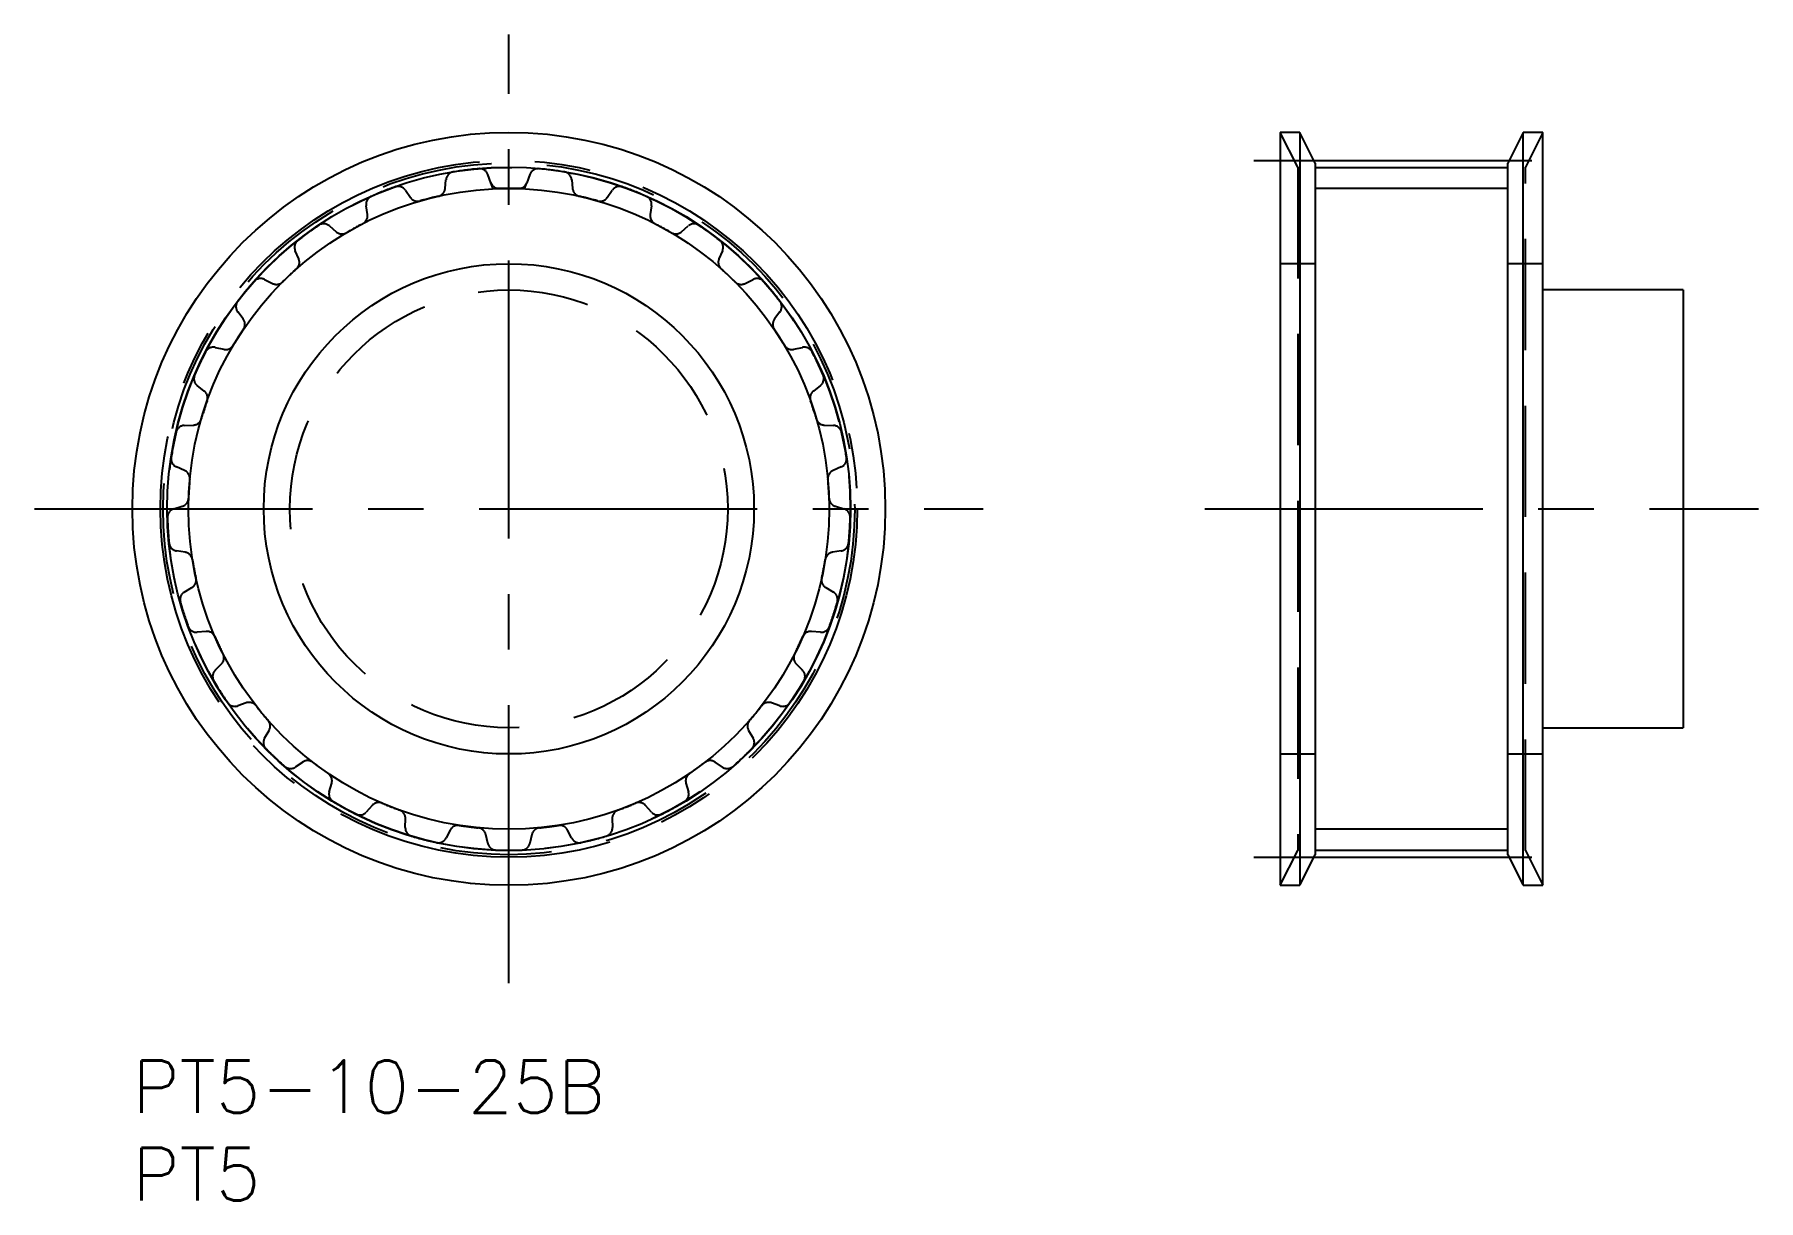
# Model space of a CAD drawing. Extents: x -5.6 to 92.9, y -8 to 58.6.
import ezdxf

# ---------------------------------------------------------------- set-up
doc = ezdxf.new("R2010")
doc.units = 0
doc.header["$LTSCALE"] = 0.5
for name, pattern in [('CENTER', [50.8, 31.75, -6.35, 6.35, -6.35]), ('DASHED', [19.05, 12.7, -6.35]), ('PHANTOM', [63.5, 31.75, -6.35, 6.35, -6.35, 6.35, -6.35])]:
    doc.linetypes.add(name, pattern=pattern)
for name, color, linetype in [('MSM_CENTER', 1, 'CENTER'), ('MSM_CONTINUOUS', 7, 'CONTINUOUS'), ('MSM_DASHED', 4, 'DASHED'), ('MSM_IMAGINARY', 6, 'PHANTOM'), ('MSM_NARROW', 5, 'CONTINUOUS'), ('MSM_PART_NUMBER', 7, 'CONTINUOUS')]:
    doc.layers.add(name, color=color, linetype=linetype)
doc.styles.get("Standard").update_dxf_attribs({"font": 'txt.shx', "height": 3, "bigfont": 'bigfont.shx'})

msp = doc.modelspace()

# ---------------------------------------------------------------- linework, layer by layer
at = {"layer": 'MSM_CENTER'}
for p, q in [((21.5, 4.41), (21.5, 58.59)), ((64.054, 51.395), (82.054, 51.395)), ((-5.59, 31.5), (48.59, 31.5)), ((61.241, 31.5), (92.866, 31.5)), ((64.054, 11.605), (82.054, 11.605))]:
    msp.add_line(p, q, dxfattribs=at)
msp.add_circle((21.5, 31.5), 19.895, dxfattribs=at)
at = {"layer": 'MSM_CONTINUOUS'}
for p, q in [((66.673, 53), (65.554, 53)), ((65.554, 53), (65.554, 10)), ((67.554, 51.25), (66.673, 53)), ((66.673, 53), (66.673, 10)), ((79.435, 53), (78.554, 51.25)), ((80.554, 53), (79.435, 53)), ((79.435, 10), (79.435, 53)), ((80.554, 10), (80.554, 53)), ((67.554, 51.25), (67.554, 11.75)), ((78.554, 11.75), (78.554, 51.25)), ((67.554, 51), (78.554, 51)), ((88.554, 44), (80.554, 44)), ((88.554, 44), (88.554, 19)), ((80.554, 19), (88.554, 19)), ((67.554, 12), (78.554, 12)), ((66.673, 10), (67.554, 11.75)), ((78.554, 11.75), (79.435, 10)), ((65.554, 10), (66.673, 10)), ((79.435, 10), (80.554, 10))]:
    msp.add_line(p, q, dxfattribs=at)
for radius in [21.5, 19.513, 14]:
    msp.add_circle((21.5, 31.5), radius, dxfattribs=at)
at = {"layer": 'MSM_DASHED'}
for p, q in [((66.554, 51.013), (65.554, 53)), ((80.554, 53), (79.554, 51.013)), ((17.862, 49.791), (17.911, 50.296)), ((20.475, 50.121), (20.302, 50.598)), ((22.698, 50.598), (22.525, 50.121)), ((25.089, 50.296), (25.138, 49.791)), ((66.554, 51.013), (66.554, 11.987)), ((79.554, 11.987), (79.554, 51.013)), ((15.59, 49.7), (15.877, 49.281)), ((27.123, 49.281), (27.41, 49.7)), ((13.427, 48.311), (13.35, 48.813)), ((29.65, 48.813), (29.573, 48.311)), ((11.25, 47.658), (11.631, 47.324)), ((31.369, 47.324), (31.75, 47.658)), ((9.5, 45.776), (9.3, 46.242)), ((33.7, 46.242), (33.5, 45.776)), ((67.554, 45.5), (65.554, 45.5)), ((80.554, 45.5), (78.554, 45.5)), ((7.553, 44.601), (8.006, 44.372)), ((34.994, 44.372), (35.447, 44.601)), ((6.327, 42.343), (6.017, 42.745)), ((36.983, 42.745), (36.673, 42.343)), ((4.733, 40.721), (5.229, 40.612)), ((37.771, 40.612), (38.267, 40.721)), ((4.107, 38.229), (3.707, 38.541)), ((39.293, 38.541), (38.893, 38.229)), ((2.967, 36.262), (3.474, 36.279)), ((39.526, 36.279), (40.033, 36.262)), ((2.98, 33.692), (2.515, 33.895)), ((40.485, 33.895), (40.02, 33.692)), ((2.365, 31.503), (2.852, 31.646)), ((40.148, 31.646), (40.635, 31.503)), ((3.017, 29.017), (2.516, 29.099)), ((40.484, 29.099), (39.983, 29.017)), ((2.965, 26.744), (3.401, 27.004)), ((39.599, 27.004), (40.035, 26.744)), ((4.215, 24.499), (3.71, 24.453)), ((39.29, 24.453), (38.785, 24.499)), ((4.73, 22.284), (5.088, 22.644)), ((37.912, 22.644), (38.27, 22.284)), ((6.499, 20.42), (6.021, 20.25)), ((36.979, 20.25), (36.501, 20.42)), ((7.549, 18.403), (7.806, 18.841)), ((35.194, 18.841), (35.451, 18.403)), ((9.726, 17.038), (9.305, 16.754)), ((33.695, 16.754), (33.274, 17.038)), ((65.554, 17.5), (67.554, 17.5)), ((78.554, 17.5), (80.554, 17.5)), ((11.244, 15.345), (11.384, 15.833)), ((31.616, 15.833), (31.756, 15.345)), ((13.692, 14.564), (13.355, 14.185)), ((15.584, 13.302), (15.598, 13.81)), ((27.402, 13.81), (27.416, 13.302)), ((29.645, 14.185), (29.308, 14.564)), ((18.149, 13.154), (17.918, 12.703)), ((20.295, 12.403), (20.183, 12.898)), ((22.817, 12.898), (22.705, 12.403)), ((25.082, 12.703), (24.851, 13.154)), ((65.554, 10), (66.554, 11.987)), ((79.554, 11.987), (80.554, 10))]:
    msp.add_line(p, q, dxfattribs=at)
for radius in [19.75, 12.5]:
    msp.add_circle((21.5, 31.5), radius, dxfattribs=at)
for centre, radius, start, end in [((18.409, 50.247), 0.5, 99.36288, 174.4), ((21.5, 31.5), 19.5, 95.03712, 99.36288), ((19.832, 50.427), 0.5, 20, 95.03712), ((23.168, 50.427), 0.5, 84.96288, 160), ((21.5, 31.5), 19.5, 80.63712, 84.96288), ((24.591, 50.247), 0.5, 5.6, 80.63712), ((13.844, 48.889), 0.5, 113.76288, 188.8), ((21.5, 31.5), 19.5, 109.43712, 113.76288), ((15.177, 49.417), 0.5, 34.4, 109.43712), ((16.289, 49.563), 0.5, 214.4, 286.09161), ((21.5, 31.5), 18.3, 102.70839, 106.09161), ((17.364, 49.839), 0.5, 282.70839, 354.4), ((20.945, 50.292), 0.5, 200, 271.69161), ((21.5, 31.5), 18.3, 88.30839, 91.69161), ((22.055, 50.292), 0.5, 268.30839, 340), ((25.636, 49.839), 0.5, 185.6, 257.29161), ((21.5, 31.5), 18.3, 73.90839, 77.29161), ((26.711, 49.563), 0.5, 253.90839, 325.6), ((27.823, 49.417), 0.5, 70.56288, 145.6), ((21.5, 31.5), 19.5, 66.23712, 70.56288), ((29.156, 48.889), 0.5, 351.2, 66.23712), ((12.933, 48.235), 0.5, 297.10839, 8.8), ((30.067, 48.235), 0.5, 171.2, 242.89161), ((21.5, 31.5), 19.5, 123.83712, 128.16288), ((10.92, 47.282), 0.5, 48.8, 123.83712), ((11.961, 47.7), 0.5, 228.8, 300.49161), ((21.5, 31.5), 18.3, 117.10839, 120.49161), ((21.5, 31.5), 18.3, 59.50839, 62.89161), ((31.039, 47.7), 0.5, 239.50839, 311.2), ((32.08, 47.282), 0.5, 56.16288, 131.2), ((21.5, 31.5), 19.5, 51.83712, 56.16288), ((9.76, 46.439), 0.5, 128.16288, 203.2), ((33.24, 46.439), 0.5, 336.8, 51.83712), ((9.041, 45.579), 0.5, 311.50839, 23.2), ((33.959, 45.579), 0.5, 156.8, 228.49161), ((21.5, 31.5), 19.5, 138.23712, 142.56288), ((7.328, 44.155), 0.5, 63.2, 138.23712), ((8.232, 44.819), 0.5, 243.2, 314.89161), ((21.5, 31.5), 18.3, 131.50839, 134.89161), ((21.5, 31.5), 18.3, 45.10839, 48.49161), ((34.768, 44.819), 0.5, 225.10839, 296.8), ((35.672, 44.155), 0.5, 41.76288, 116.8), ((21.5, 31.5), 19.5, 37.43712, 41.76288), ((6.414, 43.05), 0.5, 142.56288, 217.6), ((36.586, 43.05), 0.5, 322.4, 37.43712), ((5.931, 42.038), 0.5, 325.90839, 37.6), ((37.069, 42.038), 0.5, 142.4, 214.09161), ((21.5, 31.5), 18.3, 145.90839, 149.29161), ((21.5, 31.5), 18.3, 30.70839, 34.09161), ((21.5, 31.5), 19.5, 152.63712, 156.96288), ((4.626, 40.233), 0.5, 77.6, 152.63712), ((5.336, 41.101), 0.5, 257.6, 329.29161), ((37.664, 41.101), 0.5, 210.70839, 282.4), ((38.374, 40.233), 0.5, 27.36288, 102.4), ((21.5, 31.5), 19.5, 23.03712, 27.36288), ((4.015, 38.935), 0.5, 156.96288, 232), ((38.985, 38.935), 0.5, 308, 23.03712), ((21.5, 31.5), 18.3, 160.30839, 163.69161), ((3.799, 37.835), 0.5, 340.30839, 52), ((39.201, 37.835), 0.5, 128, 199.69161), ((21.5, 31.5), 18.3, 16.30839, 19.69161), ((3.456, 36.779), 0.5, 272, 343.69161), ((39.544, 36.779), 0.5, 196.30839, 268), ((21.5, 31.5), 19.5, 167.03712, 171.36288), ((2.984, 35.762), 0.5, 92, 167.03712), ((40.016, 35.762), 0.5, 12.96288, 88), ((21.5, 31.5), 19.5, 8.63712, 12.96288), ((2.715, 34.353), 0.5, 171.36288, 246.4), ((2.78, 33.234), 0.5, 354.70839, 66.4), ((40.22, 33.234), 0.5, 113.6, 185.29161), ((40.285, 34.353), 0.5, 293.6, 8.63712), ((21.5, 31.5), 18.3, 174.70839, 178.09161), ((21.5, 31.5), 18.3, 1.90839, 5.29161), ((2.71, 32.126), 0.5, 286.4, 358.09161), ((40.29, 32.126), 0.5, 181.90839, 253.6), ((2.506, 31.023), 0.5, 106.4, 181.43712), ((21.5, 31.5), 19.5, 181.43712, 185.76288), ((40.494, 31.023), 0.5, 358.56288, 73.6), ((21.5, 31.5), 19.5, 354.23712, 358.56288), ((2.596, 29.592), 0.5, 185.76288, 260.8), ((40.404, 29.592), 0.5, 279.2, 354.23712), ((2.937, 28.524), 0.5, 9.10839, 80.8), ((21.5, 31.5), 18.3, 189.10839, 192.49161), ((21.5, 31.5), 18.3, 347.50839, 350.89161), ((40.063, 28.524), 0.5, 99.2, 170.89161), ((3.221, 26.315), 0.5, 120.8, 195.83712), ((3.145, 27.434), 0.5, 300.8, 12.49161), ((39.855, 27.434), 0.5, 167.50839, 239.2), ((39.779, 26.315), 0.5, 344.16288, 59.2), ((21.5, 31.5), 19.5, 195.83712, 200.16288), ((21.5, 31.5), 19.5, 339.83712, 344.16288), ((3.664, 24.951), 0.5, 200.16288, 275.2), ((39.336, 24.951), 0.5, 264.8, 339.83712), ((4.26, 24.001), 0.5, 23.50839, 95.2), ((21.5, 31.5), 18.3, 203.50839, 206.89161), ((21.5, 31.5), 18.3, 333.10839, 336.49161), ((38.74, 24.001), 0.5, 84.8, 156.49161), ((4.733, 22.997), 0.5, 315.2, 26.89161), ((38.267, 22.997), 0.5, 153.10839, 224.8), ((5.085, 21.932), 0.5, 135.2, 210.23712), ((21.5, 31.5), 19.5, 210.23712, 214.56288), ((21.5, 31.5), 19.5, 325.43712, 329.76288), ((37.915, 21.932), 0.5, 329.76288, 44.8), ((5.853, 20.721), 0.5, 214.56288, 289.6), ((6.667, 19.949), 0.5, 37.90839, 109.6), ((21.5, 31.5), 18.3, 217.90839, 221.29161), ((21.5, 31.5), 18.3, 318.70839, 322.09161), ((36.333, 19.949), 0.5, 70.4, 142.09161), ((37.147, 20.721), 0.5, 250.4, 325.43712), ((7.374, 19.094), 0.5, 329.6, 41.29161), ((35.626, 19.094), 0.5, 138.70839, 210.4), ((7.98, 18.15), 0.5, 149.6, 224.63712), ((21.5, 31.5), 19.5, 224.63712, 228.96288), ((21.5, 31.5), 19.5, 311.03712, 315.36288), ((35.02, 18.15), 0.5, 315.36288, 30.4), ((9.026, 17.169), 0.5, 228.96288, 304), ((10.005, 16.623), 0.5, 52.30839, 124), ((21.5, 31.5), 18.3, 232.30839, 235.69161), ((21.5, 31.5), 18.3, 304.30839, 307.69161), ((32.995, 16.623), 0.5, 56, 127.69161), ((33.974, 17.169), 0.5, 236, 311.03712), ((10.903, 15.971), 0.5, 344, 55.69161), ((32.097, 15.971), 0.5, 124.30839, 196), ((11.725, 15.207), 0.5, 164, 239.03712), ((21.5, 31.5), 19.5, 239.03712, 243.36288), ((21.5, 31.5), 19.5, 296.63712, 300.96288), ((31.275, 15.207), 0.5, 300.96288, 16), ((12.982, 14.517), 0.5, 243.36288, 318.4), ((14.066, 14.232), 0.5, 66.70839, 138.4), ((21.5, 31.5), 18.3, 246.70839, 250.09161), ((15.098, 13.824), 0.5, 358.4, 70.09161), ((27.902, 13.824), 0.5, 109.90839, 181.6), ((21.5, 31.5), 18.3, 289.90839, 293.29161), ((28.934, 14.232), 0.5, 41.6, 113.29161), ((30.018, 14.517), 0.5, 221.6, 296.63712), ((16.084, 13.288), 0.5, 178.4, 253.43712), ((21.5, 31.5), 19.5, 253.43712, 257.76288), ((18.594, 12.926), 0.5, 81.10839, 152.8), ((21.5, 31.5), 18.3, 261.10839, 264.49161), ((19.695, 12.787), 0.5, 12.8, 84.49161), ((23.305, 12.787), 0.5, 95.50839, 167.2), ((21.5, 31.5), 18.3, 275.50839, 278.89161), ((24.406, 12.926), 0.5, 27.2, 98.89161), ((21.5, 31.5), 19.5, 282.23712, 286.56288), ((26.916, 13.288), 0.5, 286.56288, 1.6), ((17.473, 12.932), 0.5, 257.76288, 332.8), ((20.783, 12.514), 0.5, 192.8, 267.83712), ((21.5, 31.5), 19.5, 267.83712, 272.16288), ((22.217, 12.514), 0.5, 272.16288, 347.2), ((25.527, 12.932), 0.5, 207.2, 282.23712)]:
    msp.add_arc(centre, radius, start, end, dxfattribs=at)
at = {"layer": 'MSM_IMAGINARY'}
msp.add_circle((21.5, 31.5), 19.5, dxfattribs=at)
at = {"layer": 'MSM_NARROW'}
for p, q in [((20.6, 49.778), (20.475, 50.121)), ((22.4, 49.778), (22.525, 50.121)), ((78.554, 49.8), (67.554, 49.8)), ((78.554, 13.2), (67.554, 13.2))]:
    msp.add_line(p, q, dxfattribs=at)
msp.add_circle((21.5, 31.5), 18.3, dxfattribs=at)
for start, end in [(91.69161, 92.81896), (87.18104, 88.30839)]:
    msp.add_arc((21.5, 31.5), 18.3, start, end, dxfattribs=at)

# ---------------------------------------------------------------- texts
at = {"layer": 'MSM_PART_NUMBER'}
for s, p in [('PT5-10-25B', (0, -3)), ('PT5', (0, -8))]:
    msp.add_text(s, height=3, dxfattribs=at).set_placement(p)

doc.saveas('drawing.dxf')
